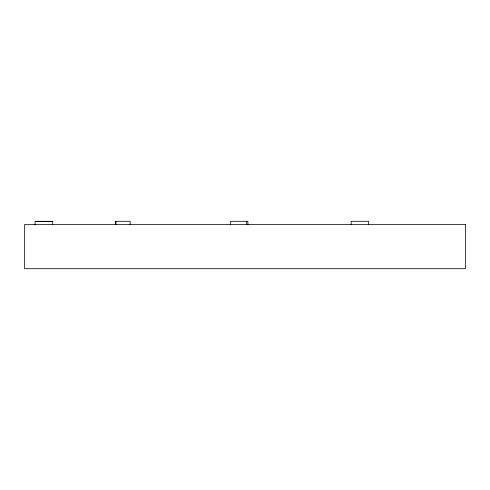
<?xml version="1.0" encoding="UTF-8"?>
<svg xmlns="http://www.w3.org/2000/svg" width="490" height="490" viewBox="0 0 490 490"><rect width="100%" height="100%" fill="white"/><g stroke="black" fill="none" stroke-linecap="round" stroke-linejoin="round"><path stroke-width="0.73" d="M35.329 221.296L52.693 221.296L52.693 224.604M52.375 221.639L35.023 221.639L35.023 224.947M368.535 224.604L368.535 221.296L351.183 221.296L351.183 224.604M247.891 224.604L247.891 221.296L230.521 221.296L230.521 224.604M246.378 221.296L246.378 224.604M130.126 224.604L130.126 221.296L115.579 221.296L115.579 224.604M115.94 221.296L115.94 224.604M465.5 224.604L24.5 224.604L24.5 268.704L465.5 268.704L465.5 224.604"/></g></svg>
